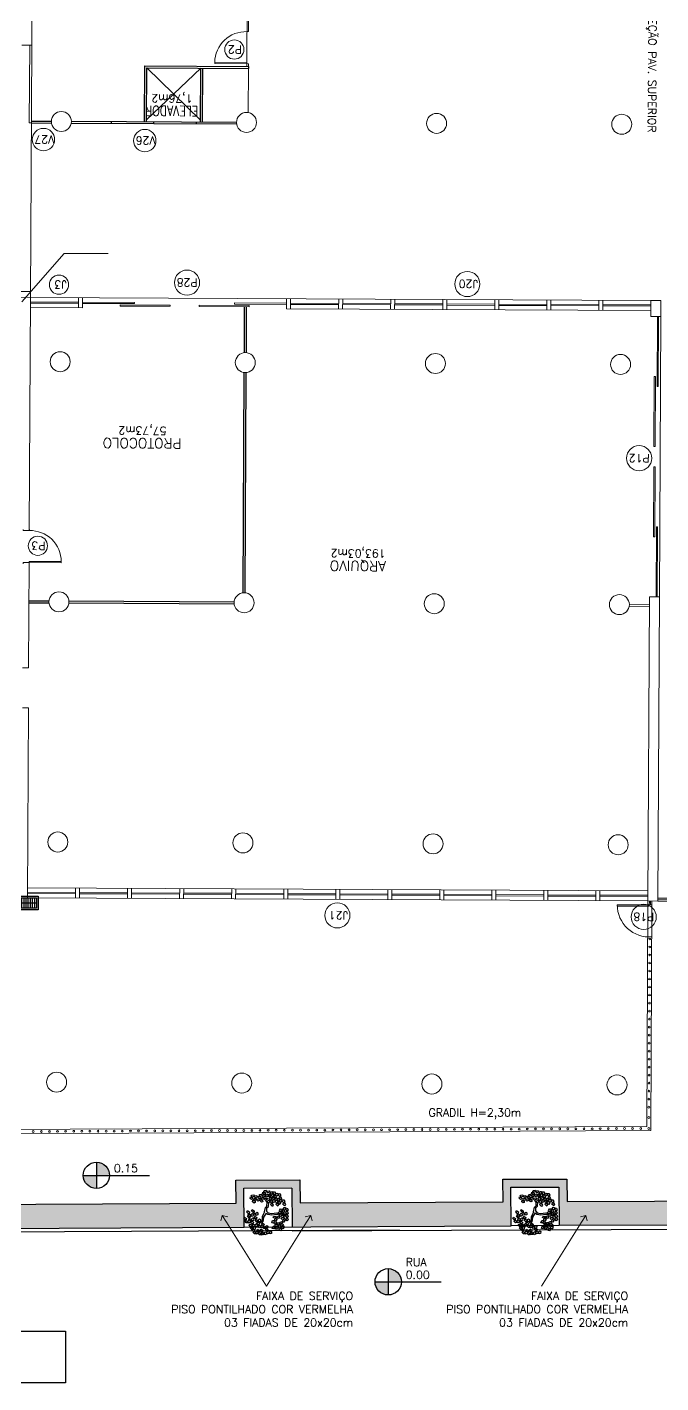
# Model space of a CAD drawing. Extents: x -1057 to 3416, y -340 to 4111.
# Drawn here: x 358.52 to 374.35, y -320.85 to -286.98 of the extents above; entities that cross this region are included whole.
import ezdxf
from ezdxf.enums import TextEntityAlignment as Align

# ---------------------------------------------------------------- set-up
doc = ezdxf.new("R2010")
doc.units = 0
doc.header["$LTSCALE"] = 50
for name, pattern in [('CONTINU', [0]), ('DASHDOT', [1, 0.5, -0.25, 0, -0.25]), ('DGN Style 1', [0.003115, 5.18318e-06, -0.00311]), ('HIDDEN', [9.525, 6.35, -3.175])]:
    doc.linetypes.add(name, pattern=pattern)
doc.layers.add('0.1', color=8, linetype='Continuous', lineweight=13)
doc.layers.add('Margem A3', color=8, linetype='DGN Style 1', lineweight=0)
for name, color, linetype in [('HAC', 1, 'Continuous'), ('medir projeto', 6, 'Continuous'), ('OK', 96, 'Continuous')]:
    doc.layers.add(name, color=color, linetype=linetype)
doc.styles.add('60x100', font='romans.shx', dxfattribs={"height": 0.2})
doc.styles.add('80X50', font='romans.shx')
doc.styles.get("Standard").update_dxf_attribs({"font": 'romans.shx'})

# ---------------------------------------------------------------- blocks, each defined once
blk = doc.blocks.new('ÁREA')
for p in [(0.00005, 0.00376), (0, 0)]:
    blk.add_attdef('COMPARTIMENTO', text='', height=0.0025).set_placement(p, align=Align.CENTER)
at = {"color": 1}
for p in [(-0.00005, -0.00376), (-0.0001, -0.00752)]:
    blk.add_attdef('ÁREA', text='', height=0.002, dxfattribs=at).set_placement(p, align=Align.CENTER)
blk = doc.blocks.new('P80')
for points in [[(0, 0.86), (0, 0.83), (0.15, 0.83), (0.15, 0.86)], [(0, 0), (0, 0.03), (0.15, 0.03), (0.15, 0)]]:
    blk.add_lwpolyline(points)
blk.add_lwpolyline([(-0.8, 0.06), (0, 0.06), (0, 0.03), (-0.8, 0.03)], close=True)
at = {"color": 8}
blk.add_arc((-0.025, 0.056), 0.775, 88.1408, 179.6698, dxfattribs=at)
blk = doc.blocks.new('L', base_point=(1.368, 0.591))
at = {"color": 3, "lineweight": -2}
for p, q in [((1.275, 0.567), (1.306, 0.592)), ((1.288, 0.517), (1.275, 0.567)), ((1.281, 0.65), (1.312, 0.675)), ((1.294, 0.6), (1.281, 0.65)), ((1.317, 0.508), (1.288, 0.517)), ((1.322, 0.591), (1.294, 0.6)), ((1.306, 0.592), (1.336, 0.538)), ((1.312, 0.675), (1.342, 0.621)), ((1.336, 0.538), (1.317, 0.508)), ((1.342, 0.621), (1.322, 0.591)), ((1.337, 0.489), (1.356, 0.548)), ((1.376, 0.484), (1.337, 0.489)), ((1.356, 0.548), (1.391, 0.554)), ((1.404, 0.527), (1.376, 0.484)), ((1.391, 0.554), (1.404, 0.527))]:
    blk.add_line(p, q, dxfattribs=at)
blk = doc.blocks.new('Árvore-13')
at = {"color": 3}
for p, q in [((-0.8, 0.3), (-0.96, 0.41)), ((-0.8, 0.41), (-0.95, 0.5)), ((-0.36, 0.35), (-0.8, 0.41)), ((-0.37, 0.23), (-0.8, 0.3)), ((-0.13, 0.11), (-0.37, 0.23)), ((-0.07, 0.19), (-0.36, 0.35)), ((-0.07, -0.04), (-0.13, 0.11)), ((0.03, 0.07), (-0.07, 0.19)), ((0.03, 0.07), (0.32, 0.33)), ((0.12, -0.05), (0.28, 0.13)), ((0.28, 0.13), (0.42, 0.28)), ((0.32, 0.33), (0.41, 0.54)), ((0.41, 0.54), (0.48, 0.66)), ((0.42, 0.28), (0.5, 0.51)), ((0.48, 0.66), (0.57, 0.72)), ((0.5, 0.51), (0.63, 0.67)), ((0.57, 0.72), (0.61, 0.82)), ((0.63, 0.67), (0.78, 0.72)), ((-0.3, -0.39), (-0.42, -0.69)), ((-0.2, -0.45), (-0.31, -0.74)), ((-0.31, -0.74), (-0.24, -0.89)), ((-0.15, -0.3), (-0.3, -0.39)), ((-0.05, -0.38), (-0.2, -0.45)), ((-0.07, -0.04), (-0.15, -0.3)), ((0.12, -0.05), (-0.05, -0.38))]:
    blk.add_line(p, q, dxfattribs=at)
at = {"color": 3, "xscale": 3.048, "yscale": 3.048, "zscale": 3.048}
for p, rotation in [((-1.3, 0.88), 347.8021081598379), ((-0.93, 0.96), 295.0165150851705), ((-0.72, 1.45), 295.0165150851705), ((-0.49, 1.26), 295.0165150851705), ((-0.25, 1.14), 295.0165150851705), ((0.17, 1.45), 190.1248425347958), ((0.35, 0.95), 190.1248425347958), ((0.58, 1.4), 190.1248425347958), ((0.68, 0.78), 190.1248425347958), ((0.85, 1.34), 190.1248425347958), ((1.21, 1.15), 190.1248425347958), ((1.32, 0.75), 190.1248425347958), ((-1.44, 0.37), 347.8021081598379), ((-1.13, 0.41), 347.8021081598379), ((-0.85, 0.46), 295.0165150851705), ((-0.35, 0.69), 295.0165150851705), ((0.76, 0.27), 190.1248425347958), ((0.8, -0.3), 190.1248425347958), ((1.12, 0.57), 190.1248425347958), ((1.2, -0.32), 190.1248425347958), ((1.25, 0.04), 190.1248425347958), ((1.58, 0.11), 190.1248425347958), ((-0.1, -0.9), 66.16076666471405), ((-0.02, -1.19), 66.16076666471405), ((0.5, -1), 66.16076666471405), ((-0.45, -1.4), 66.16076666471405), ((0.62, -1.32), 66.16076666471405)]:
    blk.add_blockref('L', p, dxfattribs=dict(at, rotation=rotation))
for p in [(-1.39, -0.31), (-1.23, -0.88), (-1.05, -0.53), (-0.87, -1.13), (-0.85, -0.45), (-0.67, -1.02), (-0.45, -1.04), (-0.44, -0.54)]:
    blk.add_blockref('L', p, dxfattribs=at)
blk = doc.blocks.new('_Open90')
at = {"color": 0, "linetype": 'ByBlock', "lineweight": -2}
for p, q in [((0, 0), (-1, 0)), ((-0.5, 0.5), (0, 0)), ((0, 0), (-0.5, -0.5))]:
    blk.add_line(p, q, dxfattribs=at)
blk = doc.blocks.new('A$C27293851')
at = {"layer": 'Margem A3', "color": 7, "linetype": 'CONTINU', "lineweight": -2}
for points in [[(0.336, 0.975), (0.336, 0), (0, 0), (0, 0.975)], [(0.295, 0.934), (0.295, 0.041), (0.041, 0.041), (0.041, 0.934)]]:
    blk.add_lwpolyline(points, close=True, dxfattribs=at)
at = {"layer": 'medir projeto', "color": 7, "linetype": 'CONTINU', "lineweight": -2}
for p, q in [((0.041, 0.881), (0.295, 0.881)), ((0.041, 0.827), (0.295, 0.827)), ((0.041, 0.773), (0.295, 0.773)), ((0.041, 0.72), (0.295, 0.72)), ((0.168, 0.041), (0.168, 0.934)), ((0.041, 0.666), (0.295, 0.666)), ((0.041, 0.613), (0.295, 0.613)), ((0.041, 0.559), (0.295, 0.559)), ((0.041, 0.506), (0.295, 0.506)), ((0.041, 0.452), (0.295, 0.452)), ((0.041, 0.398), (0.295, 0.398)), ((0.041, 0.345), (0.295, 0.345)), ((0.041, 0.291), (0.295, 0.291)), ((0.041, 0.238), (0.295, 0.238)), ((0.041, 0.184), (0.295, 0.184)), ((0.041, 0.131), (0.295, 0.131)), ((0.041, 0.077), (0.295, 0.077))]:
    blk.add_line(p, q, dxfattribs=at)

msp = doc.modelspace()

# ---------------------------------------------------------------- hatches: boundary and pattern name
at = {"layer": 'HAC'}
h = msp.add_hatch(dxfattribs=at)
h.set_pattern_fill('HEX', color=256, scale=0.01, angle=90.0645, style=0)
h.set_pattern_definition([(90.064457, (-47.94884, -453.22149), (-0.0549925784, -6.1866e-05), [0.03175, -0.0635]), (210.064457, (-47.94884, -453.22149), (0.027549867, -0.047594037), [0.03175, -0.0635]), (150.064457, (-47.948873, -453.18974), (-0.0274427115, -0.047655903), [0.03175, -0.0635])])
h.paths.add_polyline_path([(363.395, -316.669), (363.501, -316.839), (363.577, -316.959), (363.944, -316.958), (363.942, -316.756), (363.934, -316.747), (363.942, -316.729), (363.936, -315.987), (365.136, -315.983), (365.144, -316.952), (370.612, -316.927), (370.608, -315.962), (371.808, -315.964), (371.812, -316.922), (380.737, -316.883), (380.55, -316.284), (372.01, -316.322), (372.007, -315.765), (370.407, -315.762), (370.41, -316.328), (365.339, -316.351), (365.334, -315.783), (363.734, -315.788), (363.739, -316.359), (352.889, -316.413), (352.89, -317.013), (363.577, -316.959), (363.501, -316.839)])
at = {"layer": 'medir projeto', "linetype": 'CONTINU', "lineweight": -2}
h = msp.add_hatch(color=7, dxfattribs=at)
h.dxf.hatch_style = 1
h.paths.add_polyline_path([(360.58, -315.667, 0.414214), (360.251, -315.338), (360.251, -315.667)])
h.paths.add_polyline_path([(360.251, -315.667), (359.922, -315.667, 0.414214), (360.251, -315.995)])
h = msp.add_hatch(color=7, dxfattribs=at)
h.dxf.hatch_style = 1
h.paths.add_polyline_path([(367.869, -318.327, 0.414214), (367.541, -317.999), (367.541, -318.327)])
h.paths.add_polyline_path([(367.541, -318.327), (367.212, -318.327, 0.414214), (367.541, -318.656)])

# ---------------------------------------------------------------- linework, layer by layer
at = {"layer": '0.1', "color": 8}
for p, q in [((364.029, -283.612), (364.007, -287.962)), ((358.575, -289.375), (358.585, -287.435)), ((358.635, -287.435), (358.604, -293.735)), ((358.625, -289.375), (358.575, -289.375)), ((359.902, -293.992), (358.602, -293.985)), ((358.603, -293.845), (359.803, -293.851)), ((359.803, -293.881), (358.603, -293.875)), ((358.604, -293.735), (374.103, -293.812)), ((359.802, -293.991), (359.804, -293.741)), ((359.902, -293.992), (359.904, -293.742)), ((359.903, -293.852), (361.203, -293.858)), ((361.203, -293.888), (359.903, -293.882)), ((361.203, -293.858), (361.203, -293.888)), ((363.703, -293.87), (365.003, -293.877)), ((363.703, -293.87), (363.703, -293.9)), ((365.003, -293.907), (363.703, -293.9)), ((365.002, -294.017), (365.004, -293.767)), ((365.102, -294.017), (365.104, -293.767)), ((365.103, -293.877), (366.303, -293.883)), ((366.303, -293.913), (365.103, -293.907)), ((366.302, -294.023), (366.304, -293.773)), ((366.402, -294.024), (366.404, -293.774)), ((366.403, -293.884), (367.603, -293.89)), ((367.603, -293.92), (366.403, -293.914)), ((367.602, -294.03), (367.604, -293.78)), ((367.702, -294.03), (367.704, -293.78)), ((367.703, -293.89), (368.903, -293.896)), ((368.903, -293.926), (367.703, -293.92)), ((368.902, -294.036), (368.904, -293.786)), ((369.002, -294.036), (369.004, -293.786)), ((369.003, -293.896), (370.203, -293.902)), ((370.203, -293.932), (369.003, -293.926)), ((370.202, -294.042), (370.204, -293.792)), ((370.302, -294.043), (370.304, -293.793)), ((370.303, -293.903), (371.503, -293.909)), ((371.503, -293.939), (370.303, -293.933)), ((371.502, -294.049), (371.504, -293.799)), ((371.602, -294.049), (371.604, -293.799)), ((371.603, -293.909), (372.803, -293.915)), ((372.803, -293.945), (371.603, -293.939)), ((372.802, -294.055), (372.803, -293.805)), ((372.902, -294.056), (372.903, -293.806)), ((372.903, -293.916), (374.103, -293.922)), ((374.103, -293.952), (372.903, -293.946)), ((365.002, -294.017), (374.102, -294.062)), ((374.317, -301.213), (374.352, -294.213)), ((358.531, -308.485), (374.031, -308.561)), ((359.73, -308.741), (359.731, -308.491)), ((359.83, -308.741), (359.831, -308.491)), ((361.03, -308.747), (361.031, -308.497)), ((361.13, -308.748), (361.131, -308.498)), ((362.33, -308.754), (362.331, -308.504)), ((362.43, -308.754), (362.431, -308.504)), ((363.63, -308.76), (363.631, -308.51)), ((363.73, -308.761), (363.731, -308.511)), ((364.93, -308.767), (364.931, -308.517)), ((365.03, -308.767), (365.031, -308.517)), ((366.23, -308.773), (366.231, -308.523)), ((366.33, -308.773), (366.331, -308.523)), ((367.53, -308.779), (367.531, -308.529)), ((367.63, -308.78), (367.631, -308.53)), ((368.83, -308.786), (368.831, -308.536)), ((368.93, -308.786), (368.931, -308.536)), ((370.13, -308.792), (370.131, -308.542)), ((370.23, -308.793), (370.231, -308.543)), ((371.43, -308.799), (371.431, -308.549)), ((371.53, -308.799), (371.531, -308.549)), ((372.73, -308.805), (372.731, -308.555)), ((372.83, -308.805), (372.831, -308.555)), ((358.53, -308.595), (359.73, -308.601)), ((359.73, -308.631), (358.53, -308.625)), ((374.03, -308.811), (358.53, -308.735)), ((359.83, -308.601), (361.03, -308.607)), ((361.03, -308.637), (359.83, -308.631)), ((361.13, -308.608), (362.33, -308.614)), ((362.33, -308.644), (361.13, -308.638)), ((362.43, -308.614), (363.63, -308.62)), ((363.63, -308.65), (362.43, -308.644)), ((363.73, -308.621), (364.93, -308.627)), ((364.93, -308.657), (363.73, -308.651)), ((365.03, -308.627), (366.23, -308.633)), ((366.23, -308.663), (365.03, -308.657)), ((366.33, -308.633), (367.53, -308.639)), ((367.53, -308.669), (366.33, -308.663)), ((367.63, -308.64), (368.83, -308.646)), ((368.83, -308.676), (367.63, -308.67)), ((368.93, -308.646), (370.13, -308.652)), ((370.13, -308.682), (368.93, -308.676)), ((370.23, -308.653), (371.43, -308.659)), ((371.43, -308.689), (370.23, -308.683)), ((371.53, -308.659), (372.73, -308.665)), ((372.73, -308.695), (371.53, -308.689)), ((372.83, -308.665), (374.03, -308.671)), ((374.03, -308.701), (372.83, -308.695)), ((374.03, -308.811), (374.002, -314.444)), ((374.13, -308.812), (374.101, -314.544)), ((374.28, -308.813), (379.729, -308.84)), ((374.06, -309.712), (374.025, -309.711)), ((341.864, -314.706), (374.101, -314.544)), ((341.921, -314.605), (374.002, -314.444))]:
    msp.add_line(p, q, dxfattribs=at)
at = {"layer": '0.1', "color": 7}
for p, q in [((358.635, -287.435), (358.651, -284.135)), ((358.385, -287.434), (358.635, -287.435)), ((358.604, -293.735), (357.534, -293.73)), ((358.575, -299.559), (358.604, -293.735)), ((374.102, -294.212), (374.103, -293.812)), ((374.353, -293.813), (374.103, -293.812)), ((374.352, -294.213), (374.353, -293.813)), ((374.102, -294.212), (374.352, -294.213)), ((358.425, -299.558), (358.575, -299.559)), ((358.421, -300.358), (358.571, -300.359)), ((358.558, -302.985), (358.571, -300.359)), ((374.03, -308.811), (374.067, -301.211)), ((374.067, -301.211), (374.317, -301.213)), ((374.28, -308.813), (374.317, -301.213)), ((358.558, -302.985), (358.408, -302.984)), ((358.553, -303.985), (358.403, -303.984)), ((358.53, -308.735), (358.553, -303.985)), ((358.38, -308.734), (358.53, -308.735)), ((374.03, -308.811), (374.28, -308.813))]:
    msp.add_line(p, q, dxfattribs=at)
at = {"layer": '0.1', "color": 8, "linetype": 'CONTINU', "lineweight": -2}
for p, q in [((361.45, -289.349), (361.457, -287.949)), ((361.457, -287.949), (364.047, -287.962)), ((361.5, -289.349), (361.507, -287.999)), ((361.507, -287.999), (364.047, -288.012)), ((362.85, -289.356), (362.857, -288.006)), ((362.9, -289.356), (362.907, -288.006)), ((364.047, -287.962), (364.047, -288.012)), ((359.622, -289.38), (363.753, -289.4)), ((363.75, -289.36), (359.625, -289.34)), ((363.947, -295.113), (363.953, -293.965)), ((363.997, -295.113), (364.003, -293.965)), ((363.917, -301.111), (363.944, -295.61)), ((363.967, -301.112), (363.994, -295.611)), ((358.566, -301.31), (359.068, -301.313)), ((358.566, -301.36), (359.067, -301.363)), ((359.565, -301.315), (363.691, -301.335)), ((359.565, -301.365), (363.691, -301.385))]:
    msp.add_line(p, q, dxfattribs=at)
at = {"layer": '0.1', "color": 8, "linetype": 'DASHDOT', "ltscale": 0.3}
for p, q in [((361.501, -289.299), (362.857, -288.006)), ((361.507, -287.999), (362.851, -289.306))]:
    msp.add_line(p, q, dxfattribs=at)
at = {"layer": '0.1', "color": 8, "linetype": 'CONTINU'}
for p, q in [((358.387, -293.844), (359.447, -292.635)), ((359.447, -292.635), (360.548, -292.64))]:
    msp.add_line(p, q, dxfattribs=at)
at = {"layer": '0.1', "color": 8, "linetype": 'HIDDEN', "ltscale": 0.02}
for p, q in [((358.604, -293.585), (358.354, -293.584)), ((373.566, -301.409), (374.066, -301.411)), ((373.561, -301.459), (374.066, -301.461))]:
    msp.add_line(p, q, dxfattribs=at)
at = {"layer": '0.1', "color": 8}
for points in [[(364.011, -287.094), (364.051, -287.094), (364.069, -283.609)], [(364.048, -287.894), (363.208, -287.89), (363.208, -287.86), (364.008, -287.864)], [(364.047, -287.962), (364.048, -287.894)], [(364.042, -289.115), (364.047, -288.012)], [(374.129, -308.912), (373.264, -308.908), (373.264, -308.938), (374.064, -308.942), (374.065, -308.812)], [(374.095, -308.812), (374.094, -308.912)]]:
    msp.add_lwpolyline(points, dxfattribs=at)
at = {"layer": '0.1', "color": 8, "linetype": 'CONTINU', "lineweight": -2}
for points in [[(359.125, -289.338), (358.625, -289.335)], [(358.625, -289.375), (359.128, -289.378)], [(360.631, -289.385), (360.632, -289.345)], [(361.688, -289.39), (361.688, -289.35)], [(362.744, -289.356), (362.744, -289.396)]]:
    msp.add_lwpolyline(points, dxfattribs=at)
at = {"layer": '0.1', "color": 8}
for points in [[(360.841, -293.95), (360.841, -293.92), (362.091, -293.926), (362.091, -293.956)], [(364.065, -293.966), (364.065, -293.936), (362.815, -293.93), (362.815, -293.96)], [(374.297, -294.213), (374.267, -294.212), (374.258, -295.962), (374.288, -295.963)], [(374.219, -295.712), (374.189, -295.712), (374.18, -297.462), (374.21, -297.462)], [(374.199, -299.712), (374.169, -299.712), (374.178, -297.962), (374.208, -297.962)], [(374.262, -301.212), (374.232, -301.212), (374.241, -299.462), (374.271, -299.462)], [(375.642, -308.739), (374.28, -308.733), (374.28, -308.763), (375.642, -308.769)]]:
    msp.add_lwpolyline(points, close=True, dxfattribs=at)
at = {"layer": '0.1', "color": 7}
for points in [[(363.501, -316.839), (364.501, -318.433)], [(365.501, -316.839), (364.501, -318.433)], [(372.373, -316.839), (371.373, -318.433)]]:
    msp.add_lwpolyline(points, dxfattribs=at)
at = {"layer": '0.1', "color": 8}
for centre, radius in [((363.696, -287.542), 0.24), ((358.927, -289.791), 0.28), ((361.459, -289.817), 0.28), ((359.316, -293.416), 0.24), ((362.515, -293.364), 0.314), ((369.518, -293.399), 0.314), ((373.81, -297.751), 0.314), ((358.789, -299.938), 0.24), ((366.272, -309.173), 0.314), ((373.925, -309.21), 0.314), ((374.075, -309.762), 0.0225), ((374.073, -310.162), 0.0225), ((374.074, -309.962), 0.0225), ((374.071, -310.562), 0.0225), ((374.072, -310.362), 0.0225), ((374.07, -310.762), 0.0225), ((374.068, -311.162), 0.0225), ((374.069, -310.962), 0.0225), ((374.066, -311.562), 0.0225), ((374.067, -311.362), 0.0225), ((374.064, -311.962), 0.0225), ((374.065, -311.762), 0.0225), ((374.063, -312.162), 0.0225), ((374.061, -312.562), 0.0225), ((374.062, -312.362), 0.0225), ((374.059, -312.962), 0.0225), ((374.06, -312.762), 0.0225), ((359.257, -313.339), 0.25), ((363.882, -313.361), 0.25), ((368.632, -313.385), 0.25), ((373.257, -313.408), 0.25), ((374.058, -313.162), 0.0225), ((374.056, -313.562), 0.0225), ((374.057, -313.362), 0.0225), ((374.054, -313.962), 0.0225), ((374.055, -313.762), 0.0225), ((374.053, -314.222), 0.0225), ((358.672, -314.571), 0.0225), ((358.875, -314.57), 0.0225), ((359.077, -314.569), 0.0225), ((359.279, -314.568), 0.0225), ((359.482, -314.567), 0.0225), ((359.684, -314.566), 0.0225), ((359.886, -314.565), 0.0225), ((360.089, -314.564), 0.0225), ((360.291, -314.563), 0.0225), ((360.494, -314.562), 0.0225), ((360.696, -314.561), 0.0225), ((360.898, -314.56), 0.0225), ((361.101, -314.559), 0.0225), ((361.303, -314.558), 0.0225), ((361.505, -314.557), 0.0225), ((361.708, -314.556), 0.0225), ((361.91, -314.555), 0.0225), ((362.112, -314.554), 0.0225), ((362.315, -314.553), 0.0225), ((362.517, -314.552), 0.0225), ((362.72, -314.551), 0.0225), ((362.922, -314.55), 0.0225), ((363.124, -314.549), 0.0225), ((363.327, -314.548), 0.0225), ((363.529, -314.547), 0.0225), ((363.731, -314.546), 0.0225), ((363.934, -314.545), 0.0225), ((364.136, -314.544), 0.0225), ((364.338, -314.543), 0.0225), ((364.541, -314.542), 0.0225), ((364.743, -314.541), 0.0225), ((364.946, -314.54), 0.0225), ((365.148, -314.539), 0.0225), ((365.35, -314.538), 0.0225), ((365.553, -314.537), 0.0225), ((365.755, -314.536), 0.0225), ((365.957, -314.535), 0.0225), ((366.16, -314.534), 0.0225), ((366.362, -314.533), 0.0225), ((366.564, -314.532), 0.0225), ((366.767, -314.531), 0.0225), ((366.969, -314.53), 0.0225), ((367.172, -314.529), 0.0225), ((367.374, -314.528), 0.0225), ((367.576, -314.526), 0.0225), ((367.779, -314.525), 0.0225), ((367.981, -314.524), 0.0225), ((368.183, -314.523), 0.0225), ((368.386, -314.522), 0.0225), ((368.588, -314.521), 0.0225), ((368.79, -314.52), 0.0225), ((368.993, -314.519), 0.0225), ((369.195, -314.518), 0.0225), ((369.398, -314.517), 0.0225), ((369.6, -314.516), 0.0225), ((369.802, -314.515), 0.0225), ((370.005, -314.514), 0.0225), ((370.207, -314.513), 0.0225), ((370.409, -314.512), 0.0225), ((370.612, -314.511), 0.0225), ((370.814, -314.51), 0.0225), ((371.016, -314.509), 0.0225), ((371.219, -314.508), 0.0225), ((371.421, -314.507), 0.0225), ((371.624, -314.506), 0.0225), ((371.826, -314.505), 0.0225), ((372.028, -314.504), 0.0225), ((372.231, -314.503), 0.0225), ((372.433, -314.502), 0.0225), ((372.635, -314.501), 0.0225), ((372.838, -314.5), 0.0225), ((373.04, -314.499), 0.0225), ((373.242, -314.498), 0.0225), ((373.445, -314.497), 0.0225), ((373.647, -314.496), 0.0225), ((373.85, -314.495), 0.0225), ((374.051, -314.495), 0.0225)]:
    msp.add_circle(centre, radius, dxfattribs=at)
at = {"layer": '0.1', "color": 7}
for centre in [(359.375, -289.339), (364, -289.362), (368.75, -289.385), (373.375, -289.408), (359.346, -295.339), (363.971, -295.362), (368.721, -295.385), (373.346, -295.408), (359.316, -301.339), (363.941, -301.362), (368.691, -301.385), (373.316, -301.408), (359.287, -307.339), (363.912, -307.361), (368.661, -307.385), (373.286, -307.408)]:
    msp.add_circle(centre, 0.25, dxfattribs=at)
at = {"layer": '0.1', "color": 8}
for centre, radius, start, end in [((363.983, -287.868), 0.775, 87.8583, 179.3873), ((374.064, -308.912), 0.8, 179.7175, 274.3779)]:
    msp.add_arc(centre, radius, start, end, dxfattribs=at)
at = {"layer": 'Margem A3', "color": 7, "linetype": 'CONTINU', "lineweight": -2}
for p, q in [((363.936, -315.987), (365.136, -315.983)), ((363.944, -316.958), (363.936, -315.987)), ((365.136, -315.984), (365.144, -316.954)), ((351.859, -317.025), (363.944, -316.958)), ((363.944, -316.958), (370.612, -316.927)), ((365.145, -317.054), (380.939, -316.982)), ((382.139, -316.881), (371.812, -316.922)), ((367.824, -317.04), (349.855, -317.12))]:
    msp.add_line(p, q, dxfattribs=at)
msp.add_lwpolyline([(349.154, -318.819), (349.155, -317.227), (348.655, -317.228), (348.646, -315.276), (352.051, -315.272), (352.056, -316.417), (363.739, -316.359), (363.734, -315.788), (365.334, -315.783), (365.339, -316.351), (370.41, -316.328), (370.407, -315.762), (372.007, -315.765), (372.01, -316.322), (380.74, -316.283)], dxfattribs=at)
msp.add_lwpolyline([(370.612, -316.927), (370.608, -315.962), (371.808, -315.964), (371.812, -316.922)], close=True, dxfattribs=at)
at = {"layer": 'medir projeto', "color": 7, "linetype": 'CONTINU', "lineweight": -2}
for p, q in [((360.251, -315.338), (360.251, -315.995)), ((359.922, -315.667), (360.58, -315.667)), ((360.58, -315.667), (361.576, -315.667)), ((367.541, -317.999), (367.541, -318.656)), ((367.212, -318.327), (367.869, -318.327)), ((367.869, -318.327), (368.866, -318.327))]:
    msp.add_line(p, q, dxfattribs=at)
msp.add_lwpolyline([(352.135, -319.559), (359.477, -319.559), (359.477, -320.852), (352.135, -320.852)], close=True, dxfattribs=at)
for centre in [(360.251, -315.667), (367.541, -318.327)]:
    msp.add_circle(centre, 0.329, dxfattribs=at)

# ---------------------------------------------------------------- block references
at = {"layer": '0.1', "color": 8}
ref = msp.add_blockref('ÁREA', (362.131, -288.95), dxfattribs=dict(at, xscale=133.3333333333334, yscale=133.3333333333334, zscale=133.3333333333334, rotation=179.7174815060635))
ref.add_attrib('COMPARTIMENTO', 'ELEVADOR', dxfattribs={"layer": '0', "color": 3, "height": 0.25, "rotation": 179.7175, "width": 0.8}).set_placement((362.131, -288.95), align=Align.CENTER)
ref.add_attrib('ÁREA', '1,76m2', dxfattribs={"layer": '0', "color": 1, "height": 0.2, "rotation": 179.7175}).set_placement((362.139, -288.662), align=Align.CENTER)
ref = msp.add_blockref('ÁREA', (361.394, -297.25), dxfattribs=dict(at, xscale=133.3333333333334, yscale=133.3333333333334, zscale=133.3333333333334, rotation=179.7174815060635))
ref.add_attrib('COMPARTIMENTO', 'PROTOCOLO', dxfattribs={"layer": '0', "color": 3, "height": 0.25, "rotation": 179.7175}).set_placement((361.394, -297.25), align=Align.CENTER)
ref.add_attrib('ÁREA', '57,73m2', dxfattribs={"layer": '0', "color": 1, "height": 0.2, "rotation": 179.7175}).set_placement((361.402, -296.962), align=Align.CENTER)
at = {"layer": '0.1', "color": 8, "xscale": -1, "rotation": 359.7174815060636}
msp.add_blockref('P80', (358.571, -300.389), dxfattribs=at)
at = {"layer": '0.1', "color": 8}
ref = msp.add_blockref('ÁREA', (366.782, -300.317), dxfattribs=dict(at, xscale=133.3333333333334, yscale=133.3333333333334, zscale=133.3333333333334, rotation=179.7174815060635))
ref.add_attrib('COMPARTIMENTO', 'ARQUIVO', dxfattribs={"layer": '0', "color": 3, "height": 0.25, "rotation": 179.7175}).set_placement((366.782, -300.317), align=Align.CENTER)
ref.add_attrib('ÁREA', '193,03m2', dxfattribs={"layer": '0', "color": 1, "height": 0.2, "rotation": 179.7175}).set_placement((366.79, -300.029), align=Align.CENTER)
at = {"layer": '0.1', "color": 7, "xscale": 0.2, "yscale": 0.2, "zscale": 0.2}
for p, rotation in [((363.395, -316.669), 122.09840074002), ((365.608, -316.669), 57.90159925997998), ((372.48, -316.669), 57.90159925997998)]:
    msp.add_blockref('_Open90', p, dxfattribs=dict(at, rotation=rotation))
at = {"layer": 'medir projeto', "color": 7, "linetype": 'CONTINU', "lineweight": -2, "rotation": 270}
msp.add_blockref('A$C27293851', (357.821, -308.694), dxfattribs=at)
at = {"layer": 'OK', "color": 3, "linetype": 'HIDDEN', "xscale": 0.3107660917594164, "yscale": 0.3107660917594164, "zscale": 0.3107660917594164, "rotation": 196.6362105508732}
for p in [(364.493, -316.585), (371.215, -316.583)]:
    msp.add_blockref('Árvore-13', p, dxfattribs=at)

# ---------------------------------------------------------------- texts
at = {"layer": '0.1', "color": 7}
for s, rotation, p in [('PROJEÇÃO PAV. SUPERIOR', 269.7175, (374.047, -286.073)), ('P2', 179.7175, (363.887, -287.442)), ('V27', 179.7175, (359.199, -289.69)), ('V26', 179.7175, (361.73, -289.717)), ('J3', 179.7175, (359.508, -293.315)), ('P28', 179.7175, (362.781, -293.264)), ('J20', 179.7175, (369.784, -293.299)), ('P12', 179.7175, (374.075, -297.651)), ('P3', 179.7175, (358.98, -299.837)), ('J21', 179.7175, (366.537, -309.072)), ('P18', 179.7175, (374.19, -309.11))]:
    msp.add_text(s, height=0.2, rotation=rotation, dxfattribs=at).set_placement(p)
at = {"layer": '0.1', "color": 7, "style": '80X50'}
msp.add_text('GRADIL H=2,30m', height=0.2, dxfattribs=at).set_placement((368.549, -314.199))
for s, p in [('0.15', (360.688, -315.589)), ('0.00', (367.978, -318.25)), ('RUA', (367.978, -317.935))]:
    msp.add_text(s, height=0.2, rotation=359.7175, dxfattribs=at).set_placement(p)
at = {"layer": '0.1', "color": 7, "char_height": 0.2, "attachment_point": 3, "style": '60x100'}
for insert in [(366.663, -318.578), (373.535, -318.578)]:
    msp.add_mtext('FAIXA DE SERVIÇO\\PPISO PONTILHADO COR VERMELHA \\P03 FIADAS DE 20x20cm', dxfattribs=dict(at, insert=insert))

doc.saveas('drawing.dxf')
